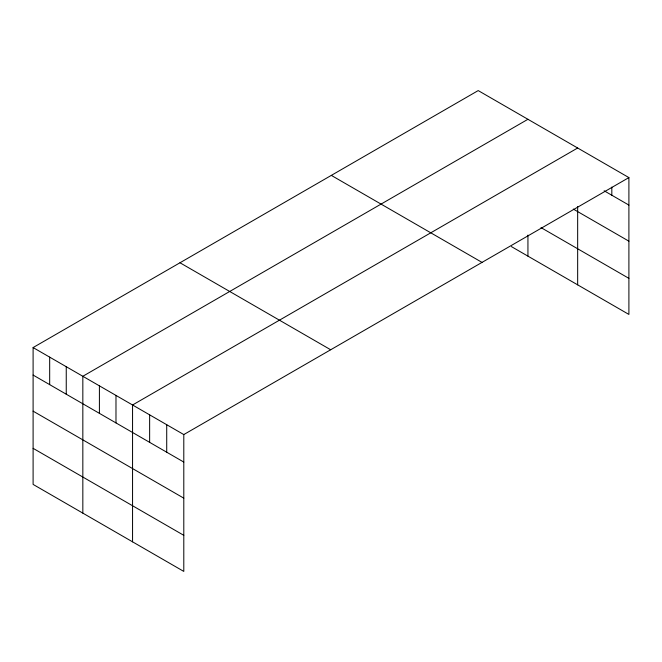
<?xml version="1.0" encoding="UTF-8"?>
<svg xmlns="http://www.w3.org/2000/svg" width="662" height="662" viewBox="0 0 662 662"><rect width="100%" height="100%" fill="white"/><g stroke="black" fill="none" stroke-linecap="round" stroke-linejoin="round"><path stroke-width="0.99" d="M628.9 177.59L183.796 434.57L183.796 571.414L33.1 484.41L33.1 347.567L478.204 90.586L628.9 177.59L628.9 314.433L511.362 246.57M527.937 119.292L82.833 376.273L82.833 513.124M577.661 148.007L132.557 404.987L132.557 541.839M604.133 190.788L628.9 205.088M573.3 209.076L628.9 241.175M541.019 227.612L628.9 278.354M331.323 175.389L482.019 262.392M179.981 262.764L330.677 349.759M33.1 347.567L183.796 434.57M33.1 375.064L183.796 462.068M33.1 411.152L183.796 498.155M33.1 448.331L183.796 535.326M611.82 187.081L611.82 195.224M577.661 206.577L577.661 284.859M527.937 235.093L527.937 256.144M166.716 424.706L166.716 452.204M149.637 414.842L149.637 442.348M115.982 395.413L115.982 422.919M99.408 385.847L99.408 413.345M66.25 366.707L66.25 394.204M49.675 357.132L49.675 384.63"/></g></svg>
